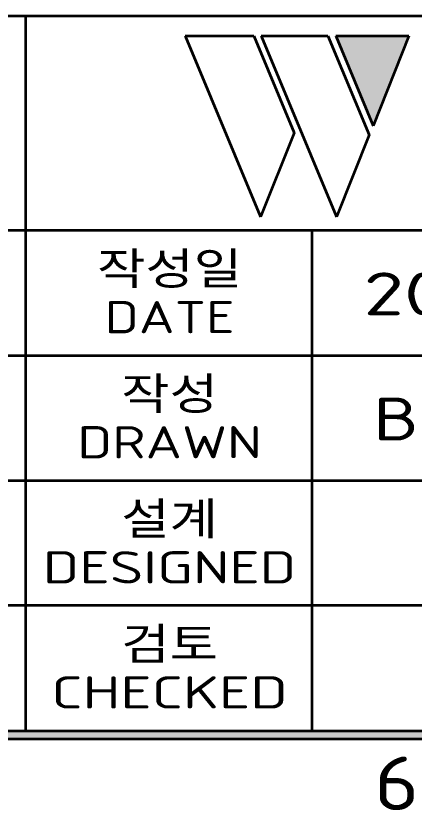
# Model space of a CAD drawing. Extents: x 23 to 417, y 3 to 294.
# Drawn here: x 275.2 to 297.46, y 5.79 to 50.24 of the extents above; entities that cross this region are included whole.
import ezdxf
from ezdxf.enums import TextEntityAlignment as Align

# ---------------------------------------------------------------- set-up
doc = ezdxf.new("R2010")
doc.units = 0
doc.layers.get('0').update_dxf_attribs({"lineweight": 13})
for name, color, linetype, lineweight in [('3', 7, 'Continuous', 13), ('5', 7, 'Continuous', 13), ('6', 7, 'Continuous', 13)]:
    doc.layers.add(name, color=color, linetype=linetype, lineweight=lineweight)
doc.styles.get("Standard").update_dxf_attribs({"font": 'isocp.shx'})
doc.styles.add('굴림', font='Gulim.ttf')

# ---------------------------------------------------------------- blocks, each defined once
blk = doc.blocks.new('BLOCK1979')
at = {"layer": '3', "color": 7, "lineweight": 13}
blk.add_text('6', height=3, dxfattribs=at).set_placement((295.223, 5.792), (297.761, 5.792), align=Align.FIT)
blk = doc.blocks.new('BLOCK2004')
at = {"layer": '5', "color": 7, "lineweight": 13}
blk.add_text('B.H.KANG', height=2.4, dxfattribs=at).set_placement((295.169, 26.481), (312.492, 26.481), align=Align.FIT)
blk = doc.blocks.new('BLOCK2005')
at = {"layer": '5', "color": 7, "lineweight": 13}
blk.add_text('2011.10.07', height=2.4, dxfattribs=at).set_placement((294.634, 33.481), (312.911, 33.481), align=Align.FIT)
blk = doc.blocks.new('BLOCK2009')
at = {"layer": '5', "color": 7, "lineweight": 13}
blk.add_text('DATE', height=1.8, dxfattribs=at).set_placement((280.156, 32.479), (287.425, 32.479), align=Align.FIT)
blk = doc.blocks.new('BLOCK2011')
at = {"layer": '5', "color": 7, "lineweight": 13}
blk.add_text('DRAWN', height=1.8, dxfattribs=at).set_placement((278.633, 25.479), (288.948, 25.479), align=Align.FIT)
blk = doc.blocks.new('BLOCK2012')
at = {"layer": '5', "color": 7, "lineweight": 13}
blk.add_text('DESIGNED', height=1.8, dxfattribs=at).set_placement((276.706, 18.479), (290.875, 18.479), align=Align.FIT)
blk = doc.blocks.new('BLOCK2014')
at = {"layer": '5', "color": 7, "lineweight": 13}
blk.add_text('CHECKED', height=1.8, dxfattribs=at).set_placement((277.179, 11.479), (290.402, 11.479), align=Align.FIT)
blk = doc.blocks.new('BLOCK2038')
at = {"layer": '3', "color": 7, "lineweight": 5}
blk.add_solid([(29.763, 9.762), (30.237, 10.238), (410.237, 9.762), (409.763, 10.238)], dxfattribs=at)
blk = doc.blocks.new('BLOCK2061')
at = {"color": 6, "lineweight": 5}
blk.add_solid([(293.085, 49.114), (297.16, 49.114), (295.179, 44.084)], dxfattribs=at)
blk = doc.blocks.new('BLOCK2095')
at = {"color": 6, "lineweight": 5}
blk.add_solid([(293.085, 49.114), (295.179, 44.084), (297.16, 49.114)], dxfattribs=at)

msp = doc.modelspace()

# ---------------------------------------------------------------- linework, layer by layer
at = {"color": 7, "lineweight": 35}
for p, q in [((30.238, 50.238), (409.762, 50.238)), ((275.762, 10.238), (275.762, 50.238)), ((250.762, 38.238), (337.762, 38.238)), ((291.762, 10.238), (291.762, 38.238)), ((250.762, 31.238), (337.762, 31.238)), ((250.762, 24.238), (275.762, 24.238)), ((275.762, 24.238), (315.762, 24.238)), ((315.762, 17.238), (250.762, 17.238))]:
    msp.add_line(p, q, dxfattribs=at)
at = {"layer": '3', "color": 7, "lineweight": 35}
for p, q in [((30.238, 10.238), (409.762, 10.238)), ((410.238, 9.763), (29.763, 9.763))]:
    msp.add_line(p, q, dxfattribs=at)
at = {"layer": '6', "color": 6, "lineweight": 35, "ltscale": 0.095784}
msp.add_line((284.666, 49.114), (288.498, 49.114), dxfattribs=at)
msp.add_line((284.666, 49.114), (288.498, 49.114), dxfattribs=at)
at = {"layer": '6', "color": 6, "lineweight": 35, "ltscale": 0.274011}
for p, q in [((284.666, 49.114), (288.879, 38.995)), ((284.666, 49.114), (288.879, 38.995)), ((288.903, 49.114), (293.116, 38.995)), ((288.903, 49.114), (293.116, 38.995))]:
    msp.add_line(p, q, dxfattribs=at)
at = {"layer": '6', "color": 6, "lineweight": 35, "ltscale": 0.146861}
msp.add_line((288.498, 49.114), (290.756, 43.691), dxfattribs=at)
msp.add_line((288.498, 49.114), (290.756, 43.691), dxfattribs=at)
at = {"layer": '6', "color": 6, "lineweight": 35, "ltscale": 0.09354}
msp.add_line((288.903, 49.114), (292.644, 49.114), dxfattribs=at)
msp.add_line((288.903, 49.114), (292.644, 49.114), dxfattribs=at)
at = {"layer": '6', "color": 6, "lineweight": 35, "ltscale": 0.149839}
msp.add_line((292.644, 49.114), (294.948, 43.581), dxfattribs=at)
msp.add_line((292.644, 49.114), (294.948, 43.581), dxfattribs=at)
at = {"layer": '6', "color": 6, "lineweight": 35, "ltscale": 0.101879}
msp.add_line((293.085, 49.114), (297.16, 49.114), dxfattribs=at)
msp.add_line((293.085, 49.114), (297.16, 49.114), dxfattribs=at)
at = {"layer": '6', "color": 6, "lineweight": 35, "ltscale": 0.136204}
msp.add_line((293.085, 49.114), (295.179, 44.084), dxfattribs=at)
msp.add_line((293.085, 49.114), (295.179, 44.084), dxfattribs=at)
at = {"layer": '6', "color": 6, "lineweight": 35, "ltscale": 0.13523}
msp.add_line((297.161, 49.117), (295.179, 44.084), dxfattribs=at)
msp.add_line((297.161, 49.117), (295.179, 44.084), dxfattribs=at)
at = {"layer": '6', "color": 6, "lineweight": 35, "ltscale": 0.126406}
msp.add_line((290.756, 43.691), (288.879, 38.995), dxfattribs=at)
msp.add_line((290.756, 43.691), (288.879, 38.995), dxfattribs=at)
at = {"layer": '6', "color": 6, "lineweight": 35, "ltscale": 0.123445}
msp.add_line((294.948, 43.581), (293.116, 38.995), dxfattribs=at)
msp.add_line((294.948, 43.581), (293.116, 38.995), dxfattribs=at)

# ---------------------------------------------------------------- block references
at = {"lineweight": 0}
for name in ['BLOCK2061', 'BLOCK2095']:
    msp.add_blockref(name, (0, 0), dxfattribs=at)
at = {"layer": '3', "lineweight": 0}
for name in ['BLOCK2038', 'BLOCK1979']:
    msp.add_blockref(name, (0, 0), dxfattribs=at)
at = {"layer": '5', "lineweight": 0}
for name in ['BLOCK2005', 'BLOCK2009', 'BLOCK2004', 'BLOCK2011', 'BLOCK2012', 'BLOCK2014']:
    msp.add_blockref(name, (0, 0), dxfattribs=at)

# ---------------------------------------------------------------- texts
at = {"layer": '5', "color": 7, "lineweight": 13, "style": '굴림'}
for s, width, p, p2 in [('작성일', 1.100099, (279.741, 35.2), (287.841, 35.2)), ('작성', 1.100096, (281.091, 28.2), (286.491, 28.2)), ('설계', 1.100096, (281.091, 21.2), (286.491, 21.2)), ('검토', 1.100096, (281.091, 14.2), (286.491, 14.2))]:
    msp.add_text(s, height=1.8, dxfattribs=dict(at, width=width)).set_placement(p, p2, align=Align.FIT)

doc.saveas('drawing.dxf')
